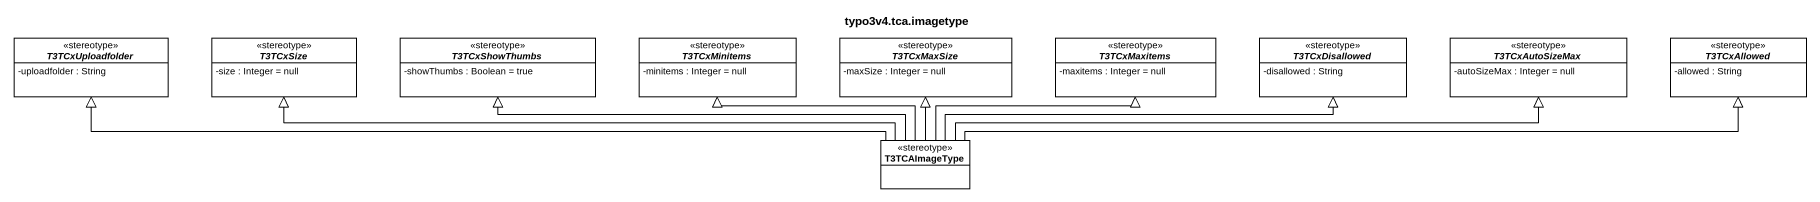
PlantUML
@startuml
title typo3v4.tca.imagetype
hide circle
hide empty members
skinparam classAttributeIconSize 0
abstract class T3TCxUploadfolder <<stereotype>> {
  -uploadfolder : String
}
abstract class T3TCxSize <<stereotype>> {
  -size : Integer = null
}
abstract class T3TCxShowThumbs <<stereotype>> {
  -showThumbs : Boolean = true
}
abstract class T3TCxMinitems <<stereotype>> {
  -minitems : Integer = null
}
abstract class T3TCxMaxSize <<stereotype>> {
  -maxSize : Integer = null
}
abstract class T3TCxMaxitems <<stereotype>> {
  -maxitems : Integer = null
}
abstract class T3TCxDisallowed <<stereotype>> {
  -disallowed : String
}
abstract class T3TCxAutoSizeMax <<stereotype>> {
  -autoSizeMax : Integer = null
}
abstract class T3TCxAllowed <<stereotype>> {
  -allowed : String
}
class T3TCAImageType <<stereotype>>
T3TCAImageType -left-|> T3TCxUploadfolder
T3TCAImageType -left-|> T3TCxSize
T3TCAImageType -left-|> T3TCxShowThumbs
T3TCAImageType -left-|> T3TCxMinitems
T3TCAImageType -up-|> T3TCxMaxSize
T3TCAImageType -right-|> T3TCxMaxitems
T3TCAImageType -right-|> T3TCxDisallowed
T3TCAImageType -right-|> T3TCxAutoSizeMax
T3TCAImageType -right-|> T3TCxAllowed
@enduml
